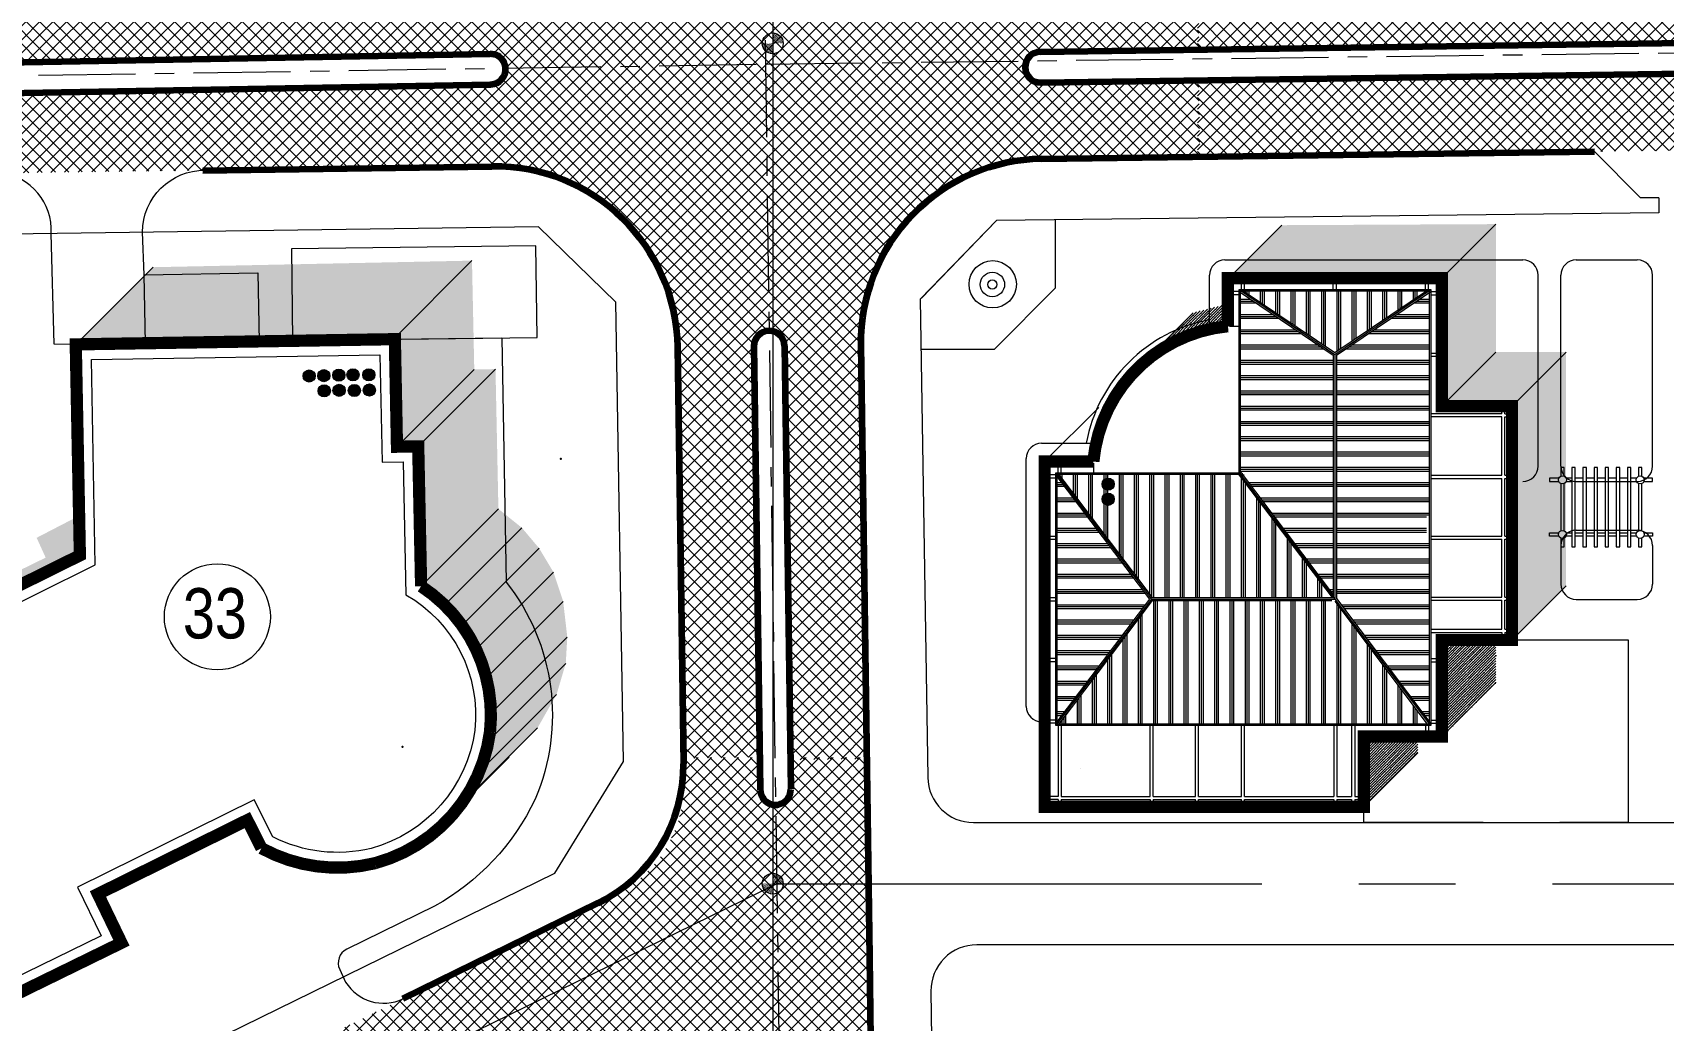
# Model space of a CAD drawing. Header units: millimetres. Extents: x 89040 to 596321, y -313033 to 2401191.
# Drawn here: x 595738 to 595844.7, y 1200550.9 to 1200615.6 of the extents above; entities that cross this region are included whole.
import ezdxf

# ---------------------------------------------------------------- set-up
doc = ezdxf.new("R2010")
doc.units = ezdxf.units.MM
doc.header["$MEASUREMENT"] = 0
doc.linetypes.add('CENTER', pattern=[50.8, 31.75, -6.35, 6.35, -6.35])
doc.linetypes.add('CENTER2', pattern=[1.125, 0.75, -0.125, 0.125, -0.125])
doc.layers.get('0').update_dxf_attribs({"color": 251, "lineweight": 9})
for name, color, linetype, lineweight in [('BONG', 250, 'Continuous', 9), ('BONGDO', 251, 'Continuous', 9), ('CONGTRINH', 7, 'Continuous', 20), ('CONGTRINH2', 30, 'Continuous', 18), ('HATCH', 8, 'Continuous', 5), ('KICH THUOC', 1, 'Continuous', 9), ('LATGACH', 44, 'Continuous', 9), ('LAYER1', 1, 'Continuous', 13), ('LEDUONG', 6, 'Continuous', 20), ('LONGDUONG', 4, 'Continuous', 90), ('SO', 61, 'Continuous', 18), ('SONG', 140, 'Continuous', 15), ('tang cao', 7, 'Continuous', 5), ('thoatnuoc', 2, 'Continuous', 13), ('truc', 8, 'CENTER', 9), ('TUONG', 2, 'Continuous', 15), ('Tuong wc', 8, 'Continuous', 9), ('XE', 8, 'Continuous', 5)]:
    doc.layers.add(name, color=color, linetype=linetype, lineweight=lineweight)
doc.layers.add('DUONG NOI BO CONG TRINH', color=7, linetype='Continuous', lineweight=20, true_color=0x5e5e5e)
doc.layers.add('NOI-SUY-5', color=5, linetype='Continuous')
doc.styles.add('STYLE2', font='VHELVCN.TTF')
pattern_1 = [(45, (27179.217, -3.7959), (-0.44194173824, 0.44194173824), []), (135, (27179.217, -3.7959), (-0.44194173824, -0.44194173824), [])]
pattern_2 = [(180, (594650.3528, 1198136.1187), (-1e-16, -1), []), (180, (594650.3528, 1198135.9937), (-1e-16, -1), []), (180, (594650.3528, 1198135.8687), (-1e-16, -1), [])]
pattern_3 = [(270, (594650.3528, 1198136.1187), (1, -2e-16), []), (270, (594650.4778, 1198136.1187), (1, -2e-16), []), (270, (594650.6028, 1198136.1187), (1, -2e-16), [])]
pattern_4 = [(45, (594650.35277, 1198136.11867), (-0.176776695, 0.176776695), []), (45, (594650.52954, 1198136.11867), (-0.176776695, 0.176776695), [0.3125, -0.0625, 0, -0.0625])]

# ---------------------------------------------------------------- blocks, each defined once
blk = doc.blocks.new('fec')
for points in [[(-3458, 236), (-3458, 800), (-3685, 800), (-3685, 236)], [(-114, 236), (-114, 800), (114, 800), (114, 236)], [(-3685, -236), (-3685, -613)], [(-3685, -840), (-3685, -1340)], [(-3458, -613), (-3458, -236)], [(-3458, -1340), (-3458, -840)], [(-114, -613), (-114, -236)], [(-114, -1340), (-114, -840)], [(114, -236), (114, -613)], [(114, -840), (114, -1340)], [(-3685, -1568), (-3685, -2068)], [(-3458, -2068), (-3458, -1568)], [(-114, -2068), (-114, -1568)], [(114, -1568), (114, -2068)], [(-3685, -2294), (-3685, -2794)], [(-3685, -3022), (-3685, -3522)], [(-3458, -2794), (-3458, -2294)], [(-3458, -3522), (-3458, -3022)], [(-114, -2794), (-114, -2294)], [(-114, -3522), (-114, -3022)], [(114, -2294), (114, -2794)], [(114, -3022), (114, -3522)], [(-3685, -3748), (-3685, -4248)], [(-3458, -4248), (-3458, -3748)], [(-114, -4248), (-114, -3748)], [(114, -3748), (114, -4248)], [(-3685, -4476), (-3685, -4853)], [(-3685, -5325), (-3685, -5934), (-3458, -5934), (-3458, -5325)], [(-3458, -4853), (-3458, -4476)], [(-114, -4853), (-114, -4476)], [(114, -5325), (114, -5934), (-114, -5934), (-114, -5325)], [(114, -4476), (114, -4853)]]:
    blk.add_lwpolyline(points)
for centre in [(-3572, 0), (0, 0), (-3572, -5089), (0, -5089)]:
    blk.add_circle(centre, 262)
at = {"layer": 'BONG', "color": 134}
for points in [[(-3807, 114), (-4379, 114), (-4379, -114), (-3807, -114)], [(-236, 114), (-3336, 114)], [(236, -114), (807, -114), (807, 114), (236, 114)], [(-3336, -114), (-236, -114)], [(-3807, -4976), (-4379, -4976), (-4379, -5202), (-3807, -5202)], [(-236, -4976), (-3336, -4976)], [(-3336, -5202), (-236, -5202)], [(236, -5202), (807, -5202), (807, -4976), (236, -4976)]]:
    blk.add_lwpolyline(points, dxfattribs=at)
for points in [[(-4379, -840), (807, -840), (807, -613), (-4379, -613)], [(-4379, -1568), (807, -1568), (807, -1340), (-4379, -1340)], [(-4379, -2294), (807, -2294), (807, -2068), (-4379, -2068)], [(-4379, -3022), (807, -3022), (807, -2794), (-4379, -2794)], [(-4379, -3748), (807, -3748), (807, -3522), (-4379, -3522)], [(-4379, -4476), (807, -4476), (807, -4248), (-4379, -4248)]]:
    blk.add_lwpolyline(points, close=True, dxfattribs=at)

msp = doc.modelspace()

# ---------------------------------------------------------------- hatches: boundary and pattern name
at = {"layer": 'BONGDO'}
h = msp.add_hatch(dxfattribs=at)
h.set_pattern_fill('ANSI35', color=256, style=0)
h.set_pattern_definition(pattern_4)
h.paths.add_polyline_path([(595834.81, 1200575.81), (595838.35, 1200579.35), (595838.35, 1200594.65), (595833.75, 1200594.65), (595833.75, 1200603.03), (595819.75, 1200602.96), (595816.21, 1200599.42), (595830.21, 1200599.42), (595830.21, 1200591.11), (595834.81, 1200591.11)])
h = msp.add_hatch(dxfattribs=at)
h.set_pattern_fill('ANSI35', color=256, style=0)
h.set_pattern_definition(pattern_4)
edge = h.paths.add_edge_path()
edge.add_line((595740.78, 1200595.16), (595745.84, 1200600.21))
edge.add_line((595745.84, 1200600.21), (595766.72, 1200600.64))
edge.add_line((595766.72, 1200600.64), (595766.87, 1200593.52))
edge.add_line((595766.87, 1200593.52), (595768.26, 1200593.54))
edge.add_line((595768.26, 1200593.54), (595768.45, 1200584.39))
edge.add_line((595768.45, 1200584.39), (595769.99, 1200583.15))
edge.add_line((595769.99, 1200583.15), (595771.11, 1200581.82))
edge.add_line((595771.11, 1200581.82), (595772.05, 1200580.26))
edge.add_line((595772.05, 1200580.26), (595772.69, 1200578.34))
edge.add_line((595772.69, 1200578.34), (595772.96, 1200576))
edge.add_line((595772.96, 1200576), (595772.86, 1200574.28))
edge.add_line((595772.86, 1200574.28), (595772.26, 1200572.25))
edge.add_line((595772.26, 1200572.25), (595771.02, 1200570.07))
edge.add_line((595771.02, 1200570.07), (595769.16, 1200568.13))
edge.add_line((595769.16, 1200568.13), (595765.96, 1200565.01))
edge.add_line((595765.96, 1200565.01), (595767.94, 1200570.36))
edge.add_line((595767.94, 1200570.36), (595768.04, 1200573.7))
edge.add_line((595768.04, 1200573.7), (595765.74, 1200577.2))
edge.add_line((595765.74, 1200577.2), (595763.5, 1200579.44))
edge.add_line((595763.5, 1200579.44), (595763.2, 1200588.48))
edge.add_line((595763.2, 1200588.48), (595761.81, 1200588.46))
edge.add_line((595761.81, 1200588.46), (595761.67, 1200595.58))
edge.add_line((595761.67, 1200595.58), (595740.78, 1200595.17))
h = msp.add_hatch(dxfattribs=at)
h.set_pattern_fill('ANSI35', color=256, style=0)
h.set_pattern_definition(pattern_4)
h.paths.add_polyline_path([(595809.79, 1200593.05), (595813.04, 1200596.33), (595813.94, 1200597.23), (595816.25, 1200597.82), (595816.21, 1200596.35), (595811.82, 1200594.81)])
h = msp.add_hatch(dxfattribs=at)
h.set_pattern_fill('ANSI35', color=256, style=0)
h.set_pattern_definition(pattern_4)
h.paths.add_polyline_path([(595672.79, 1200546.32), (595677.85, 1200551.38), (595738.81, 1200581.2), (595738.22, 1200582.5), (595741, 1200583.94), (595741.05, 1200581.35), (595733.12, 1200577.42), (595733.76, 1200576.14)])
h = msp.add_hatch(dxfattribs=at)
h.set_pattern_fill('ANSI35', color=256, style=0)
h.set_pattern_definition(pattern_4)
h.paths.add_polyline_path([(595830.21, 1200569.49), (595833.75, 1200573.03), (595833.75, 1200575.81), (595830.21, 1200575.81)])
h = msp.add_hatch(dxfattribs=at)
h.set_pattern_fill('ANSI35', color=256, style=0)
h.set_pattern_definition(pattern_4)
h.paths.add_polyline_path([(595825.11, 1200564.89), (595828.65, 1200568.43), (595828.65, 1200569.49), (595825.11, 1200569.49)])
at = {"layer": 'DUONG NOI BO CONG TRINH'}
h = msp.add_hatch(dxfattribs=at)
h.set_pattern_fill('NET', color=256, scale=5, angle=45, style=0)
h.set_pattern_definition([(45, (594650.35277, 1198136.11867), (-0.44194174, 0.44194174), []), (135, (594650.35277, 1198136.11867), (-0.44194174, -0.44194174), [])])
edge = h.paths.add_edge_path(flags=16)
edge.add_line((595716.96, 1200611.26), (595767.94, 1200612.17))
edge.add_arc((595767.92, 1200613.17), 1, 271.0288, 451.0288)
edge.add_line((595767.9, 1200614.17), (595716.93, 1200613.26))
edge.add_arc((595716.95, 1200612.26), 1, 91.0288, 271.0288)
edge = h.paths.add_edge_path(flags=16)
edge.add_arc((595785.69, 1200631.06), 1, 180.792, 360.792)
edge.add_line((595786.69, 1200631.07), (595785.65, 1200704.73))
edge.add_arc((595784.65, 1200704.71), 1, 0.792, 180.792)
edge.add_line((595783.65, 1200704.7), (595784.69, 1200631.04))
edge = h.paths.add_edge_path()
edge.add_line((595814.25, 1200619.44), (595814.32, 1200614.44))
edge.add_line((595814.32, 1200614.44), (595804.4, 1200614.3))
edge.add_line((595804.4, 1200614.3), (595803.68, 1200614.27))
edge.add_line((595803.68, 1200614.27), (595803.24, 1200614.02))
edge.add_line((595803.24, 1200614.02), (595803.02, 1200613.71))
edge.add_line((595803.02, 1200613.71), (595802.93, 1200613.3))
edge.add_line((595802.93, 1200613.3), (595803.24, 1200612.57))
edge.add_line((595803.24, 1200612.57), (595803.93, 1200612.3))
edge.add_line((595803.93, 1200612.3), (595805.5, 1200612.32))
edge.add_line((595805.5, 1200612.32), (595814.31, 1200612.44))
edge.add_line((595814.31, 1200612.44), (595814.38, 1200607.44))
edge.add_line((595814.38, 1200607.44), (595804.02, 1200607.3))
edge.add_line((595804.02, 1200607.3), (595801.44, 1200606.98))
edge.add_line((595801.44, 1200606.98), (595798.94, 1200606.09))
edge.add_line((595798.94, 1200606.09), (595797.28, 1200605.11))
edge.add_line((595797.28, 1200605.11), (595795.58, 1200603.67))
edge.add_line((595795.58, 1200603.67), (595794.29, 1200602.08))
edge.add_line((595794.29, 1200602.08), (595793.37, 1200600.51))
edge.add_line((595793.37, 1200600.51), (595792.41, 1200597.64))
edge.add_line((595792.41, 1200597.64), (595792.18, 1200595.3))
edge.add_line((595792.18, 1200595.3), (595792.23, 1200591.74))
edge.add_line((595792.23, 1200591.74), (595792.56, 1200568.03))
edge.add_line((595792.56, 1200568.03), (595787.56, 1200567.96))
edge.add_line((595787.56, 1200567.96), (595787.18, 1200595.06))
edge.add_line((595787.18, 1200595.06), (595787.07, 1200595.51))
edge.add_line((595787.07, 1200595.51), (595786.8, 1200595.84))
edge.add_line((595786.8, 1200595.84), (595786.41, 1200596.02))
edge.add_line((595786.41, 1200596.02), (595786.17, 1200596.02))
edge.add_line((595786.17, 1200596.02), (595785.93, 1200596.02))
edge.add_line((595785.93, 1200596.02), (595785.52, 1200595.79))
edge.add_line((595785.52, 1200595.79), (595785.31, 1200595.54))
edge.add_line((595785.31, 1200595.54), (595785.21, 1200595.26))
edge.add_line((595785.21, 1200595.26), (595785.18, 1200595.05))
edge.add_line((595785.18, 1200595.05), (595785.56, 1200568.14))
edge.add_line((595785.56, 1200568.14), (595780.56, 1200568.07))
edge.add_line((595780.56, 1200568.07), (595780.17, 1200595.49))
edge.add_line((595780.17, 1200595.49), (595779.91, 1200597.35))
edge.add_line((595779.91, 1200597.35), (595779.49, 1200598.83))
edge.add_line((595779.49, 1200598.83), (595778.93, 1200600.14))
edge.add_line((595778.93, 1200600.14), (595777.45, 1200602.44))
edge.add_line((595777.45, 1200602.44), (595776.55, 1200603.41))
edge.add_line((595776.55, 1200603.41), (595775.71, 1200604.16))
edge.add_line((595775.71, 1200604.16), (595775.05, 1200604.65))
edge.add_line((595775.05, 1200604.65), (595773.9, 1200605.36))
edge.add_line((595773.9, 1200605.36), (595772.17, 1200606.13))
edge.add_line((595772.17, 1200606.13), (595770.86, 1200606.51))
edge.add_line((595770.86, 1200606.51), (595769.38, 1200606.75))
edge.add_line((595769.38, 1200606.75), (595768.02, 1200606.81))
edge.add_line((595768.02, 1200606.81), (595764.05, 1200606.76))
edge.add_line((595764.05, 1200606.76), (595749.1, 1200606.55))
edge.add_line((595749.1, 1200606.55), (595723.71, 1200606.21))
edge.add_line((595723.71, 1200606.21), (595702.15, 1200605.92))
edge.add_line((595702.15, 1200605.92), (595701.99, 1200617.92))
edge.add_line((595701.99, 1200617.92), (595767.85, 1200618.81))
edge.add_line((595767.85, 1200618.81), (595769.69, 1200618.97))
edge.add_line((595769.69, 1200618.97), (595772.39, 1200619.77))
edge.add_line((595772.39, 1200619.77), (595774.5, 1200620.93))
edge.add_line((595774.5, 1200620.93), (595776.29, 1200622.44))
edge.add_line((595776.29, 1200622.44), (595777.92, 1200624.55))
edge.add_line((595777.92, 1200624.55), (595779.15, 1200627.25))
edge.add_line((595779.15, 1200627.25), (595779.58, 1200629.19))
edge.add_line((595779.58, 1200629.19), (595779.67, 1200631.97))
edge.add_line((595779.67, 1200631.97), (595779.29, 1200659.94))
edge.add_line((595779.29, 1200659.94), (595779.01, 1200680))
edge.add_line((595779.01, 1200680), (595778.57, 1200706.64))
edge.add_line((595778.57, 1200706.64), (595778.1, 1200708.4))
edge.add_line((595778.1, 1200708.4), (595777.43, 1200709.72))
edge.add_line((595777.43, 1200709.72), (595776.22, 1200711.21))
edge.add_line((595776.22, 1200711.21), (595774.73, 1200712.35))
edge.add_line((595774.73, 1200712.35), (595772.67, 1200713.2))
edge.add_line((595772.67, 1200713.2), (595769.78, 1200713.45))
edge.add_line((595769.78, 1200713.45), (595768, 1200713.42))
edge.add_line((595768, 1200713.42), (595707.04, 1200712.32))
edge.add_line((595707.04, 1200712.32), (595705.26, 1200713.02))
edge.add_line((595705.26, 1200713.02), (595703.3, 1200713.87))
edge.add_line((595703.3, 1200713.87), (595700.94, 1200715.18))
edge.add_line((595700.94, 1200715.18), (595699.76, 1200717.99))
edge.add_line((595699.76, 1200717.99), (595698.38, 1200720.42))
edge.add_line((595698.38, 1200720.42), (595698.42, 1200725.16))
edge.add_line((595698.42, 1200725.16), (595698.29, 1200756.52))
edge.add_line((595698.29, 1200756.52), (595704.37, 1200756.61))
edge.add_line((595704.37, 1200756.61), (595704.86, 1200727.63))
edge.add_line((595704.86, 1200727.63), (595705.55, 1200724.73))
edge.add_line((595705.55, 1200724.73), (595706.68, 1200722.67))
edge.add_line((595706.68, 1200722.67), (595707.89, 1200721.26))
edge.add_line((595707.89, 1200721.26), (595711.61, 1200718.99))
edge.add_line((595711.61, 1200718.99), (595714.83, 1200718.46))
edge.add_line((595714.83, 1200718.46), (595735.17, 1200718.83))
edge.add_line((595735.17, 1200718.83), (595767.35, 1200719.41))
edge.add_line((595767.35, 1200719.41), (595794.44, 1200719.6))
edge.add_line((595794.44, 1200719.6), (595794.59, 1200711.79))
edge.add_line((595794.59, 1200711.79), (595793.15, 1200711.75))
edge.add_line((595793.15, 1200711.75), (595792.03, 1200711.39))
edge.add_line((595792.03, 1200711.39), (595791.34, 1200710.86))
edge.add_line((595791.34, 1200710.86), (595790.86, 1200710.21))
edge.add_line((595790.86, 1200710.21), (595790.59, 1200709.53))
edge.add_line((595790.59, 1200709.53), (595790.49, 1200708.77))
edge.add_line((595790.49, 1200708.77), (595790.72, 1200693.68))
edge.add_line((595790.72, 1200693.68), (595791.69, 1200631.13))
edge.add_line((595791.69, 1200631.13), (595791.96, 1200628.73))
edge.add_line((595791.96, 1200628.73), (595792.43, 1200627.13))
edge.add_line((595792.43, 1200627.13), (595793.68, 1200624.67))
edge.add_line((595793.68, 1200624.67), (595795.32, 1200622.69))
edge.add_line((595795.32, 1200622.69), (595797.83, 1200620.82))
edge.add_line((595797.83, 1200620.82), (595801.49, 1200619.5))
edge.add_line((595801.49, 1200619.5), (595803.68, 1200619.29))
edge.add_line((595803.68, 1200619.29), (595808.09, 1200619.35))
edge.add_line((595808.09, 1200619.35), (595814.25, 1200619.44))
h = msp.add_hatch(dxfattribs=at)
h.set_pattern_fill('NET', color=256, scale=5, angle=45, style=0)
h.set_pattern_definition(pattern_1)
h.paths.add_polyline_path([(595998.66, 1200617.01), (596052.62, 1200617.66, -1.001506), (596052.64, 1200615.66), (595998.68, 1200615.01, -1.001506)], flags=16)
h.paths.add_polyline_path([(596078.62, 1200618.01), (596120.71, 1200618.58, -1), (596120.74, 1200616.58), (596078.64, 1200616.01, -1)], flags=16)
h.paths.add_polyline_path([(596146.93, 1200618.94), (596194.75, 1200619.58, -1), (596194.78, 1200617.58), (596146.95, 1200616.94, -1)], flags=16)
edge = h.paths.add_edge_path()
edge.add_line((595975.37, 1200621.62), (595814.22, 1200619.44))
edge.add_line((595814.22, 1200619.44), (595814.22, 1200614.44))
edge.add_line((595814.22, 1200614.44), (595970.65, 1200616.63))
edge.add_arc((595970.67, 1200615.63), 1, -89.2251, 90.8307, ccw=False)
edge.add_line((595970.68, 1200614.63), (595814.22, 1200612.44))
edge.add_line((595814.22, 1200612.44), (595814.22, 1200607.43))
edge.add_line((595814.22, 1200607.43), (595974.19, 1200609.6))
edge.add_arc((595974.28, 1200602.6), 7, 0, 90.7749, ccw=False)
edge.add_line((595981.28, 1200602.6), (595981.28, 1200568.12))
edge.add_line((595981.28, 1200568.12), (595987.28, 1200568.12))
edge.add_line((595987.28, 1200568.12), (595987.28, 1200602.87))
edge.add_arc((595994.28, 1200602.87), 7, 90.7749, 180, ccw=False)
edge.add_line((595994.19, 1200609.87), (596214.85, 1200612.85))
edge.add_arc((596214.96, 1200604.85), 8, 0.7749, 90.7749, ccw=False)
edge.add_line((596222.96, 1200604.96), (596223.12, 1200592.78))
edge.add_line((596223.12, 1200592.78), (596232.21, 1200584.09))
edge.add_line((596232.21, 1200584.09), (596230.71, 1200568.12))
edge.add_line((596230.71, 1200568.12), (596235.73, 1200568.12))
edge.add_line((596235.73, 1200568.12), (596236.8, 1200579.51))
edge.add_arc((596237.8, 1200579.42), 1, -5.3533, 174.6467, ccw=False)
edge.add_line((596238.79, 1200579.32), (596237.74, 1200568.12))
edge.add_line((596237.74, 1200568.12), (596242.77, 1200568.12))
edge.add_line((596242.77, 1200568.12), (596246.71, 1200610.26))
edge.add_line((596246.71, 1200610.26), (596249.39, 1200635.2))
edge.add_arc((596209.61, 1200639.46), 40, 353.8867, 369.9726)
edge.add_line((596249.01, 1200646.39), (596246, 1200663.5))
edge.add_line((596246, 1200663.5), (596243.07, 1200681.55))
edge.add_line((596243.07, 1200681.55), (596240.95, 1200693.98))
edge.add_line((596240.95, 1200693.98), (596234.86, 1200727.44))
edge.add_line((596234.86, 1200727.44), (596233.11, 1200738.3))
edge.add_line((596233.11, 1200738.3), (596228.04, 1200738.3))
edge.add_line((596228.04, 1200738.3), (596229.93, 1200726.59))
edge.add_line((596229.93, 1200726.59), (596240.65, 1200667.72))
edge.add_arc((596239.63, 1200667.76), 1.03, 202.9982, 357.6374, ccw=False)
edge.add_line((596238.68, 1200667.36), (596227.96, 1200726.25))
edge.add_line((596227.96, 1200726.25), (596226.02, 1200738.3))
edge.add_line((596226.02, 1200738.3), (596220.95, 1200738.3))
edge.add_line((596220.95, 1200738.3), (596223.03, 1200725.41))
edge.add_line((596223.03, 1200725.41), (596234.53, 1200662.27))
edge.add_line((596234.53, 1200662.27), (596222.35, 1200650.09))
edge.add_line((596222.35, 1200650.09), (596222.58, 1200632.96))
edge.add_arc((596214.58, 1200632.85), 8, -89.2251, 0.7749, ccw=False)
edge.add_line((596214.69, 1200624.85), (596214.35, 1200624.85))
edge.add_arc((596214.27, 1200630.85), 6, 180.7749, 270.7749, ccw=False)
edge.add_line((596208.27, 1200630.77), (596207.34, 1200699.45))
edge.add_line((596207.34, 1200699.45), (596201.6, 1200738.3))
edge.add_line((596201.6, 1200738.3), (596196.54, 1200738.3))
edge.add_line((596196.54, 1200738.3), (596202.25, 1200699.71))
edge.add_arc((596192.36, 1200698.25), 10, 0.7749, 8.4068, ccw=False)
edge.add_line((596202.35, 1200698.38), (596203.24, 1200632.7))
edge.add_arc((596195.24, 1200632.59), 8, -89.3934, 0.7749, ccw=False)
edge.add_line((596195.33, 1200624.59), (596062.07, 1200622.98))
edge.add_line((596062.07, 1200622.98), (595993.4, 1200621.86))
edge.add_arc((595993.28, 1200627.86), 6, 180, 271.1014, ccw=False)
edge.add_line((595987.28, 1200627.86), (595987.28, 1200690.09))
edge.add_arc((595993.28, 1200690.09), 6, 171.2562, 180, ccw=False)
edge.add_line((595987.35, 1200691), (595994.63, 1200738.3))
edge.add_line((595994.63, 1200738.3), (595988.56, 1200738.3))
edge.add_line((595988.56, 1200738.3), (595981.35, 1200691.46))
edge.add_arc((595987.28, 1200690.55), 6, 171.2562, 180)
edge.add_line((595981.28, 1200690.55), (595981.28, 1200627.61))
edge.add_arc((595975.28, 1200627.61), 6, 270.7749, 360, ccw=False)
h = msp.add_hatch(dxfattribs=at)
h.set_pattern_fill('NET', color=256, scale=5, angle=45, style=0)
h.set_pattern_definition(pattern_1)
h.paths.add_polyline_path([(595630.37, 1200478.8), (595769.43, 1200546.96, -0.550435), (595780.95, 1200539.88), (595781.21, 1200520.92, 0.357302), (595775.34, 1200505.52, 0.263484), (595735.66, 1200412.09, 0.041197), (595738.96, 1200395.47), (595744.39, 1200398.32, -0.302854), (595778.53, 1200500.4, 0.211623), (595788.38, 1200496.66), (595796.21, 1200483.4, -0.367017), (595795.12, 1200477.03, 0.185232), (595775.33, 1200441.41, 0.078929), (595777.57, 1200415.73), (595784.25, 1200419.24, -0.094363), (595783.25, 1200440.29, -0.167643), (595797.77, 1200468.67, -0.483922), (595805.54, 1200467.61), (595819.24, 1200444.42, 0.114986), (595812.15, 1200433.87), (595845.01, 1200451.12, 0.14064), (595829.57, 1200450.53), (595816.09, 1200473.34, -0.479365), (595818.84, 1200480.64, -0.195541), (595861.93, 1200477.63, -0.078648), (595876.13, 1200467.45), (595883.52, 1200471.32, 0.088777), (595865.49, 1200484.8, 0.210308), (595812.9, 1200487, -0.367789), (595806.77, 1200489.12), (595798.71, 1200502.76, 0.449248), (595793.2, 1200521.41), (595792.74, 1200555.04), (595792.56, 1200568.12), (595787.56, 1200568.12), (595787.59, 1200566.04, -1), (595785.59, 1200566.01), (595785.56, 1200568.12), (595780.56, 1200568.12), (595780.58, 1200566.43, -0.289961), (595776.1, 1200559.14), (595711.67, 1200527.56), (595626.93, 1200486.02, -0.415656), (595620.23, 1200488.34), (595595.44, 1200539.55), (595588.83, 1200534.85), (595673.04, 1200360.88), (595680.13, 1200364.6), (595628.08, 1200472.13, -0.412772)])
h.paths.add_polyline_path([(595787.83, 1200548.59, 0.999924), (595785.83, 1200548.56, 0.00002), (595785.83, 1200548.56, 0.000013), (595785.83, 1200548.56, 2225215.43529), (595785.83, 1200548.56, 0.000001), (595785.83, 1200548.56, 0.000004), (595785.83, 1200548.56), (595786.17, 1200523.41, 0.999845), (595788.17, 1200523.43, 0.000078), (595788.17, 1200523.43)], flags=16)
h.paths.add_polyline_path([(595796.38, 1200496.87), (595823.59, 1200450.82, -1), (595821.87, 1200449.8), (595794.66, 1200495.86, -1)], flags=16)
at = {"layer": 'KICH THUOC', "ltscale": 100}
h = msp.add_hatch(dxfattribs=at)
h.set_pattern_fill('PLAST', color=134, scale=4, angle=270, style=0)
h.set_pattern_definition(pattern_3)
h.paths.add_polyline_path([(595823.21, 1200594.63), (595828.94, 1200598.49), (595817.49, 1200598.49)])
h.paths.add_polyline_path([(595817.49, 1200598.49), (595828.94, 1200598.49), (595829.2, 1200598.66), (595817.23, 1200598.66)])
h = msp.add_hatch(dxfattribs=at)
h.set_pattern_fill('PLAST', color=113, scale=4, angle=180, style=0)
h.set_pattern_definition(pattern_2)
h.paths.add_polyline_path([(595823.11, 1200578.76), (595823.11, 1200582.49), (595820.29, 1200582.49)])
h.paths.add_polyline_path([(595819.23, 1200583.9), (595823.11, 1200583.9), (595823.11, 1200586.49), (595817.27, 1200586.49)])
h.paths.add_polyline_path([(595820.29, 1200582.49), (595823.11, 1200582.49), (595823.11, 1200583.9), (595819.23, 1200583.9)])
h.paths.add_polyline_path([(595817.04, 1200586.8), (595817.19, 1200586.59), (595817.21, 1200586.59), (595817.21, 1200586.57), (595817.27, 1200586.49), (595823.11, 1200586.49), (595823.11, 1200590.49), (595817.04, 1200590.49)])
h.paths.add_polyline_path([(595817.04, 1200590.49), (595823.11, 1200590.49), (595823.11, 1200594.45), (595823.05, 1200594.49), (595817.04, 1200594.49)])
h.paths.add_polyline_path([(595817.04, 1200594.49), (595823.05, 1200594.49), (595817.14, 1200598.49), (595817.04, 1200598.49)])
h = msp.add_hatch(dxfattribs=at)
h.set_pattern_fill('PLAST', color=113, scale=4, angle=180, style=0)
h.set_pattern_definition(pattern_2)
h.paths.add_polyline_path([(595805.04, 1200570.49), (595811.07, 1200578.49), (595805.04, 1200586.47)])
at = {"layer": 'LATGACH', "ltscale": 100}
h = msp.add_hatch(dxfattribs=at)
h.set_pattern_fill('PLAST', color=113, scale=4, angle=270, style=0)
h.set_pattern_definition(pattern_3)
h.paths.add_polyline_path([(595817.21, 1200570.49), (595823.21, 1200570.49), (595823.21, 1200574.49), (595817.21, 1200574.49)])
h.paths.add_polyline_path([(595817.21, 1200574.49), (595823.21, 1200574.49), (595823.21, 1200578.49), (595817.21, 1200578.49)])
h.paths.add_polyline_path([(595823.21, 1200574.49), (595826.11, 1200574.49), (595823.21, 1200578.35)])
h.paths.add_polyline_path([(595823.21, 1200570.49), (595829.12, 1200570.49), (595826.11, 1200574.49), (595823.21, 1200574.49)])
h.paths.add_polyline_path([(595823.21, 1200570.31), (595829.21, 1200570.31), (595829.21, 1200570.37), (595829.12, 1200570.49), (595823.21, 1200570.49)])
h.paths.add_polyline_path([(595817.21, 1200570.31), (595823.21, 1200570.31), (595823.21, 1200570.49), (595817.21, 1200570.49)])
h.paths.add_polyline_path([(595815.16, 1200570.31), (595817.21, 1200570.31), (595817.21, 1200570.49), (595815.16, 1200570.49)])
h.paths.add_polyline_path([(595814.21, 1200570.31), (595815.16, 1200570.31), (595815.16, 1200570.49), (595814.21, 1200570.49)])
h.paths.add_polyline_path([(595811.21, 1200570.31), (595814.21, 1200570.31), (595814.21, 1200570.49), (595811.21, 1200570.49)])
h.paths.add_polyline_path([(595805.15, 1200570.31), (595811.21, 1200570.31), (595811.21, 1200570.49), (595805.29, 1200570.49)])
h.paths.add_polyline_path([(595805.29, 1200570.49), (595811.21, 1200570.49), (595811.21, 1200574.49), (595808.31, 1200574.49)])
h.paths.add_polyline_path([(595808.31, 1200574.49), (595811.21, 1200574.49), (595811.21, 1200578.33)])
h.paths.add_polyline_path([(595811.21, 1200574.49), (595814.21, 1200574.49), (595814.21, 1200578.39), (595811.25, 1200578.39), (595811.21, 1200578.33)])
h.paths.add_polyline_path([(595814.21, 1200574.49), (595815.16, 1200574.49), (595815.16, 1200578.39), (595814.21, 1200578.39)])
h.paths.add_polyline_path([(595815.16, 1200574.49), (595817.21, 1200574.49), (595817.21, 1200578.39), (595815.16, 1200578.39)])
h.paths.add_polyline_path([(595815.16, 1200570.49), (595817.21, 1200570.49), (595817.21, 1200574.49), (595815.16, 1200574.49)])
h.paths.add_polyline_path([(595814.21, 1200570.49), (595815.16, 1200570.49), (595815.16, 1200574.49), (595814.21, 1200574.49)])
h.paths.add_polyline_path([(595811.21, 1200570.49), (595814.21, 1200570.49), (595814.21, 1200574.49), (595811.21, 1200574.49)])
at = {"layer": 'SONG'}
h = msp.add_hatch(dxfattribs=at)
h.set_pattern_fill('DASH', color=256, scale=3, style=0)
h.set_pattern_definition([(0, (594650.35277, 1198136.11867), (0.375, 0.375), [0.375, -0.375])])
edge = h.paths.add_edge_path(flags=16)
edge.add_ellipse((595800.79, 1200599.08), major_axis=(-0.566, 0.566), ratio=1, start_angle=225, end_angle=225)
edge = h.paths.add_edge_path()
edge.add_ellipse((595800.81, 1200599.09), major_axis=(-1.1, 1.1), ratio=1, start_angle=225, end_angle=225)
at = {"layer": 'tang cao'}
h = msp.add_hatch(color=256, dxfattribs=at)
edge = h.paths.add_edge_path()
edge.add_arc((595756.06, 1200593.09), 0.399, 1.5894, 361.5894)
h = msp.add_hatch(color=256, dxfattribs=at)
edge = h.paths.add_edge_path()
edge.add_arc((595757.02, 1200593.11), 0.399, 1.5894, 361.5894)
h = msp.add_hatch(color=256, dxfattribs=at)
edge = h.paths.add_edge_path()
edge.add_arc((595758, 1200593.14), 0.399, 1.5894, 361.5894)
h = msp.add_hatch(color=256, dxfattribs=at)
edge = h.paths.add_edge_path()
edge.add_arc((595758.93, 1200593.17), 0.399, 1.5894, 361.5894)
h = msp.add_hatch(color=256, dxfattribs=at)
edge = h.paths.add_edge_path()
edge.add_arc((595759.97, 1200593.17), 0.399, 1.5894, 361.5894)
h = msp.add_hatch(color=256, dxfattribs=at)
edge = h.paths.add_edge_path()
edge.add_arc((595757.05, 1200592.12), 0.399, 1.5894, 361.5894)
h = msp.add_hatch(color=256, dxfattribs=at)
edge = h.paths.add_edge_path()
edge.add_arc((595758.02, 1200592.15), 0.399, 1.5894, 361.5894)
h = msp.add_hatch(color=256, dxfattribs=at)
edge = h.paths.add_edge_path()
edge.add_arc((595759.02, 1200592.14), 0.399, 1.5894, 361.5894)
h = msp.add_hatch(color=256, dxfattribs=at)
edge = h.paths.add_edge_path()
edge.add_arc((595760, 1200592.17), 0.399, 1.5894, 361.5894)
h = msp.add_hatch(color=256, dxfattribs=at)
edge = h.paths.add_edge_path()
edge.add_arc((595808.37, 1200586.01), 0.399, 0, 360)
h = msp.add_hatch(color=256, dxfattribs=at)
edge = h.paths.add_edge_path()
edge.add_arc((595808.37, 1200585.02), 0.399, 0, 360)
at = {"layer": 'Tuong wc', "ltscale": 100}
h = msp.add_hatch(dxfattribs=at)
h.set_pattern_fill('PLAST', color=134, scale=4, angle=180, style=0)
h.set_pattern_definition(pattern_2)
h.paths.add_polyline_path([(595823.31, 1200578.53), (595823.34, 1200578.49), (595829.21, 1200578.49), (595829.21, 1200582.49), (595823.31, 1200582.49)])
h.paths.add_polyline_path([(595826.36, 1200574.49), (595829.21, 1200574.49), (595829.21, 1200578.49), (595823.34, 1200578.49)])
h.paths.add_polyline_path([(595829.21, 1200570.7), (595829.21, 1200574.49), (595826.36, 1200574.49)])
h.paths.add_polyline_path([(595823.31, 1200582.49), (595829.21, 1200582.49), (595829.21, 1200583.9), (595823.31, 1200583.9)])
h.paths.add_polyline_path([(595823.31, 1200583.9), (595829.21, 1200583.9), (595829.21, 1200586.49), (595823.31, 1200586.49)])
h.paths.add_polyline_path([(595823.31, 1200586.49), (595829.39, 1200586.49), (595829.39, 1200590.26), (595823.31, 1200590.26)])
h.paths.add_polyline_path([(595823.31, 1200590.49), (595829.39, 1200590.49), (595829.39, 1200594.21), (595823.31, 1200594.21)])
h.paths.add_polyline_path([(595823.37, 1200594.49), (595829.39, 1200594.49), (595829.39, 1200598.49), (595829.29, 1200598.49)])
h.paths.add_polyline_path([(595829.21, 1200583.9), (595829.39, 1200583.9), (595829.39, 1200586.49), (595829.21, 1200586.49)])
h.paths.add_polyline_path([(595829.21, 1200578.49), (595829.39, 1200578.49), (595829.39, 1200582.49), (595829.21, 1200582.49)])
h.paths.add_polyline_path([(595829.21, 1200574.49), (595829.39, 1200574.49), (595829.39, 1200578.49), (595829.21, 1200578.49)])
h.paths.add_polyline_path([(595829.21, 1200570.7), (595829.37, 1200570.49), (595829.39, 1200570.49), (595829.39, 1200574.49), (595829.21, 1200574.49)])
at = {"layer": 'Tuong wc'}
h = msp.add_hatch(dxfattribs=at)
h.set_pattern_fill('PLAST', color=134, scale=4, angle=90, style=0)
h.set_pattern_definition([(90, (594650.3528, 1198136.1187), (-1, 1e-16), []), (90, (594650.2278, 1198136.1187), (-1, 1e-16), []), (90, (594650.1028, 1198136.1187), (-1, 1e-16), [])])
h.paths.add_polyline_path([(595816.89, 1200586.66), (595805.14, 1200586.66), (595811.25, 1200578.59), (595823.03, 1200578.59)])
at = {"layer": 'XE'}
h = msp.add_hatch(dxfattribs=at)
h.set_pattern_fill('AR-SAND', color=30, scale=0.03, style=0)
h.set_pattern_definition([(37.5, (595796.328174, 1200603.637505), (-0.0018898, 0.05780471), [0, -0.0456, 0, -0.051, 0, -0.04875]), (7.5, (595796.32817, 1200603.637505), (0.0530933, 0.0846644), [0, -0.0246, 0, -0.0411, 0, -0.01575]), (327.5, (595796.291274, 1200603.637505), (0.09342426, 0.00016977), [0, -0.015, 0, -0.054, 0, -0.0705]), (317.5, (595796.29127, 1200603.637505), (0.0901838, 0.02633027), [0, -0.0075, 0, -0.0354, 0, -0.0405])])
edge = h.paths.add_edge_path()
edge.add_line((595786.41, 1200614.86), (595785.73, 1200614.86))
edge.add_ellipse((595786.41, 1200614.86), major_axis=(0.483, 0.483), ratio=1, start_angle=135, end_angle=225)
edge.add_line((595786.41, 1200614.18), (595786.41, 1200614.86))
edge = h.paths.add_edge_path()
edge.add_line((595786.41, 1200615.55), (595786.41, 1200614.86))
edge.add_line((595786.41, 1200614.86), (595787.1, 1200614.86))
edge.add_ellipse((595786.41, 1200614.86), major_axis=(-0.483, 0.483), ratio=1, start_angle=225, end_angle=315)
h = msp.add_hatch(dxfattribs=at)
h.set_pattern_fill('AR-SAND', color=30, scale=0.03, style=0)
h.set_pattern_definition([(37.5, (595796.328174, 1200548.63717), (-0.0018898, 0.05780471), [0, -0.0456, 0, -0.051, 0, -0.04875]), (7.5, (595796.32817, 1200548.63717), (0.0530933, 0.0846644), [0, -0.0246, 0, -0.0411, 0, -0.01575]), (327.5, (595796.291274, 1200548.63717), (0.09342426, 0.00016977), [0, -0.015, 0, -0.054, 0, -0.0705]), (317.5, (595796.29127, 1200548.63717), (0.0901838, 0.02633027), [0, -0.0075, 0, -0.0354, 0, -0.0405])])
edge = h.paths.add_edge_path()
edge.add_line((595786.41, 1200559.86), (595785.73, 1200559.86))
edge.add_ellipse((595786.41, 1200559.86), major_axis=(0.483, 0.483), ratio=1, start_angle=135, end_angle=225)
edge.add_line((595786.41, 1200559.18), (595786.41, 1200559.86))
edge = h.paths.add_edge_path()
edge.add_line((595786.41, 1200560.55), (595786.41, 1200559.86))
edge.add_line((595786.41, 1200559.86), (595787.1, 1200559.86))
edge.add_ellipse((595786.41, 1200559.86), major_axis=(-0.483, 0.483), ratio=1, start_angle=225, end_angle=315)

# ---------------------------------------------------------------- linework, layer by layer
at = {"layer": 'BONG'}
for points in [[(595832.93, 1200563.86), (595825.11, 1200563.86), (595825.11, 1200564.89), (595825.11, 1200569.49), (595830.21, 1200569.49), (595830.21, 1200575.81), (595842.41, 1200575.81), (595842.41, 1200574.86)], [(595842.41, 1200574.86), (595842.41, 1200574.86), (595842.41, 1200563.86), (595837.93, 1200563.86)]]:
    msp.add_lwpolyline(points, dxfattribs=at)
at = {"layer": 'BONGDO'}
for p, q in [((595816.21, 1200599.42), (595819.75, 1200602.96)), ((595830.21, 1200599.49), (595833.75, 1200603.03)), ((595740.78, 1200595.16), (595745.84, 1200600.21)), ((595761.67, 1200595.58), (595766.72, 1200600.64)), ((595809.79, 1200593.05), (595813.33, 1200596.59)), ((595810.4, 1200593.69), (595813.94, 1200597.23)), ((595809.18, 1200592.29), (595812.72, 1200595.83)), ((595830.21, 1200591.11), (595833.75, 1200594.65)), ((595834.81, 1200591.11), (595838.35, 1200594.65)), ((595761.81, 1200588.46), (595766.87, 1200593.52)), ((595763.2, 1200588.48), (595768.26, 1200593.54)), ((595804.21, 1200587.49), (595807.75, 1200591.03)), ((595763.39, 1200579.33), (595768.45, 1200584.39)), ((595764.93, 1200578.09), (595769.99, 1200583.15)), ((595766.05, 1200576.76), (595771.11, 1200581.82)), ((595766.99, 1200575.2), (595772.05, 1200580.26)), ((595767.63, 1200573.28), (595772.69, 1200578.34)), ((595834.81, 1200575.81), (595838.35, 1200579.35)), ((595767.9, 1200570.95), (595772.96, 1200576)), ((595767.81, 1200569.22), (595772.86, 1200574.28)), ((595830.21, 1200569.49), (595833.75, 1200573.03)), ((595767.2, 1200567.19), (595772.26, 1200572.25)), ((595765.96, 1200565.01), (595771.02, 1200570.07)), ((595764.1, 1200563.07), (595769.16, 1200568.13)), ((595825.11, 1200564.89), (595828.65, 1200568.43))]:
    msp.add_line(p, q, dxfattribs=at)
at = {"layer": 'CONGTRINH', "const_width": 0.8}
msp.add_lwpolyline([(595807.4, 1200587.49), (595804.21, 1200587.49), (595804.21, 1200564.89), (595805.09, 1200564.89), (595825.11, 1200564.89), (595825.11, 1200569.49), (595830.21, 1200569.49), (595830.21, 1200575.81), (595834.81, 1200575.81), (595834.81, 1200591.11), (595830.21, 1200591.11), (595830.21, 1200599.49), (595816.21, 1200599.49), (595816.21, 1200596.35)], dxfattribs=at)
msp.add_lwpolyline([(595807.4, 1200587.49, -0.360126), (595816.21, 1200596.35, 2.553351)], format="xyb", dxfattribs=at)
msp.add_lwpolyline([(595674.75, 1200542.31), (595672.79, 1200546.32), (595733.76, 1200576.14), (595733.16, 1200577.44), (595741.05, 1200581.35), (595740.78, 1200595.16), (595761.67, 1200595.5), (595761.81, 1200588.46), (595763.2, 1200588.48), (595763.39, 1200579.33, -0.282071), (595767.9, 1200569.79, -0.302321), (595760.37, 1200561.2, -0.187089), (595752.94, 1200562.18), (595752.01, 1200564.02), (595742.23, 1200559.18), (595743.77, 1200555.99), (595682.67, 1200526.11), (595678.14, 1200535.38), (595674.55, 1200533.62), (595671.16, 1200540.55)], format="xyb", close=True, dxfattribs=at)
at = {"layer": 'CONGTRINH'}
msp.add_arc((595817.16, 1200586.59), 9.8, 95.5271, 174.7481, dxfattribs=at)
at = {"layer": 'CONGTRINH2'}
msp.add_lwpolyline([(595704.61, 1200560.77), (595735.07, 1200575.67), (595734.47, 1200576.98), (595742.06, 1200580.73), (595741.8, 1200594.17), (595760.69, 1200594.48), (595760.83, 1200587.45), (595762.22, 1200587.46), (595762.4, 1200578.77, -0.297119), (595766.91, 1200569.91, -0.301604), (595760.12, 1200562.17, -0.178377), (595753.69, 1200562.92), (595752.46, 1200565.35), (595740.9, 1200559.64), (595742.44, 1200556.45), (595713.69, 1200542.39)], format="xyb", dxfattribs=at)
at = {"layer": 'HATCH', "ltscale": 100}
for p, q in [((595834.14, 1200590.61), (595834.14, 1200591.01)), ((595834.34, 1200590.61), (595834.34, 1200591.01)), ((595834.34, 1200590.61), (595834.71, 1200590.61)), ((595834.34, 1200590.41), (595834.71, 1200590.41)), ((595829.49, 1200586.59), (595834.14, 1200586.59)), ((595829.49, 1200586.39), (595834.14, 1200586.39)), ((595834.34, 1200586.59), (595834.71, 1200586.59)), ((595834.34, 1200586.39), (595834.71, 1200586.39)), ((595829.49, 1200582.61), (595834.14, 1200582.61)), ((595834.34, 1200582.61), (595834.71, 1200582.61)), ((595829.49, 1200582.41), (595834.14, 1200582.41)), ((595834.34, 1200582.41), (595834.71, 1200582.41)), ((595829.49, 1200578.61), (595834.14, 1200578.61)), ((595829.49, 1200578.41), (595834.14, 1200578.41)), ((595834.34, 1200578.61), (595834.71, 1200578.61)), ((595834.34, 1200578.41), (595834.71, 1200578.41)), ((595829.49, 1200576.51), (595834.14, 1200576.51)), ((595829.49, 1200576.31), (595834.14, 1200576.31)), ((595834.14, 1200576.31), (595834.14, 1200575.91)), ((595834.34, 1200576.51), (595834.71, 1200576.51)), ((595834.34, 1200576.31), (595834.34, 1200575.91)), ((595834.34, 1200576.31), (595834.71, 1200576.31)), ((595829.49, 1200574.59), (595830.11, 1200574.59)), ((595829.49, 1200574.39), (595830.11, 1200574.39)), ((595811.11, 1200565.56), (595811.11, 1200570.21)), ((595811.31, 1200565.56), (595811.31, 1200570.21)), ((595814.09, 1200565.56), (595814.09, 1200570.21)), ((595814.29, 1200565.56), (595814.29, 1200570.21)), ((595817.09, 1200565.56), (595817.09, 1200570.21)), ((595817.29, 1200565.56), (595817.29, 1200570.21)), ((595823.14, 1200570.21), (595823.14, 1200565.56)), ((595823.34, 1200570.21), (595823.34, 1200565.56)), ((595824.31, 1200570.21), (595824.31, 1200565.56)), ((595824.51, 1200570.21), (595824.51, 1200565.56)), ((595829.14, 1200570.21), (595829.14, 1200569.59)), ((595829.34, 1200570.21), (595829.34, 1200569.59)), ((595829.49, 1200570.56), (595830.11, 1200570.56)), ((595829.49, 1200570.36), (595830.11, 1200570.36)), ((595805.09, 1200565.56), (595804.31, 1200565.56)), ((595823.34, 1200565.56), (595824.31, 1200565.56)), ((595824.51, 1200565.56), (595825.01, 1200565.56)), ((595805.09, 1200565.36), (595804.31, 1200565.36)), ((595805.09, 1200565.36), (595805.09, 1200564.99)), ((595805.29, 1200565.36), (595805.29, 1200564.99)), ((595811.11, 1200565.36), (595811.11, 1200564.99)), ((595811.31, 1200565.36), (595811.31, 1200564.99)), ((595814.09, 1200564.99), (595814.09, 1200565.36)), ((595814.29, 1200564.99), (595814.29, 1200565.36)), ((595817.09, 1200564.99), (595817.09, 1200565.36)), ((595817.29, 1200564.99), (595817.29, 1200565.36)), ((595823.14, 1200565.36), (595823.14, 1200564.99)), ((595823.34, 1200565.36), (595823.34, 1200564.99)), ((595823.34, 1200565.36), (595824.31, 1200565.36)), ((595824.31, 1200565.36), (595824.31, 1200564.99)), ((595824.51, 1200565.36), (595824.51, 1200564.99)), ((595824.51, 1200565.36), (595825.01, 1200565.36))]:
    msp.add_line(p, q, dxfattribs=at)
for points in [[(595824.92, 1200597.21, 0, 0.08, 0), (595824.92, 1200596.88, 0, 0, 0), (595824.92, 1200596.23, 0, 0, 0)], [(595819.8, 1200590.84, 0, 0.08, 0), (595820.12, 1200590.84, 0, 0, 0), (595820.77, 1200590.84, 0, 0, 0)], [(595826.63, 1200590.84, 0, 0.08, 0), (595826.3, 1200590.84, 0, 0, 0), (595825.66, 1200590.84, 0, 0, 0)], [(595819.8, 1200587.17, 0, 0.08, 0), (595820.12, 1200587.17, 0, 0, 0), (595820.77, 1200587.17, 0, 0, 0)], [(595826.63, 1200587.17, 0, 0.08, 0), (595826.3, 1200587.17, 0, 0, 0), (595825.66, 1200587.17, 0, 0, 0)], [(595810.02, 1200583.82, 0, 0.08, 0), (595810.02, 1200583.49, 0, 0, 0), (595810.02, 1200582.84, 0, 0, 0)], [(595813.69, 1200583.82, 0, 0.08, 0), (595813.69, 1200583.49, 0, 0, 0), (595813.69, 1200582.84, 0, 0, 0)], [(595817.35, 1200583.82, 0, 0.08, 0), (595817.35, 1200583.49, 0, 0, 0), (595817.35, 1200582.84, 0, 0, 0)], [(595826.63, 1200583.5, 0, 0.08, 0), (595826.3, 1200583.5, 0, 0, 0), (595825.66, 1200583.5, 0, 0, 0)], [(595807.48, 1200580.28, 0, 0.08, 0), (595807.81, 1200580.28, 0, 0, 0), (595808.45, 1200580.28, 0, 0, 0)], [(595826.63, 1200579.84, 0, 0.08, 0), (595826.3, 1200579.84, 0, 0, 0), (595825.66, 1200579.84, 0, 0, 0)], [(595807.48, 1200576.62, 0, 0.08, 0), (595807.81, 1200576.62, 0, 0, 0), (595808.45, 1200576.62, 0, 0, 0)], [(595813.17, 1200573.16, 0, 0.08, 0), (595813.17, 1200573.49, 0, 0, 0), (595813.17, 1200574.14, 0, 0, 0)], [(595816.83, 1200573.16, 0, 0.08, 0), (595816.83, 1200573.49, 0, 0, 0), (595816.83, 1200574.14, 0, 0, 0)], [(595820.5, 1200573.16, 0, 0.08, 0), (595820.5, 1200573.49, 0, 0, 0), (595820.5, 1200574.14, 0, 0, 0)], [(595824.16, 1200573.16, 0, 0.08, 0), (595824.16, 1200573.49, 0, 0, 0), (595824.16, 1200574.14, 0, 0, 0)], [(595806.58, 1200567.38, 0, 0.08, 0), (595806.81, 1200567.62, 0, 0, 0), (595807.25, 1200568.09, 0, 0, 0)], [(595813.14, 1200566.12, 0, 0.08, 0), (595812.92, 1200566.36, 0, 0, 0), (595812.47, 1200566.83, 0, 0, 0)]]:
    msp.add_lwpolyline(points, format="xyseb", dxfattribs=at)
for points in [[(595834.14, 1200590.61), (595829.49, 1200590.61)], [(595834.14, 1200586.59), (595834.14, 1200590.41), (595829.49, 1200590.41)], [(595834.34, 1200586.59), (595834.34, 1200590.41)], [(595834.14, 1200582.61), (595834.14, 1200586.39)], [(595834.34, 1200582.61), (595834.34, 1200586.39)], [(595834.14, 1200578.61), (595834.14, 1200582.41)], [(595834.34, 1200578.61), (595834.34, 1200582.41)], [(595829.49, 1200576.51), (595834.14, 1200576.51), (595834.14, 1200578.41)], [(595834.34, 1200576.51), (595834.34, 1200578.41)], [(595829.49, 1200576.31), (595834.14, 1200576.31)], [(595805.09, 1200570.21), (595805.09, 1200565.56)], [(595805.29, 1200570.21), (595805.29, 1200565.56), (595811.11, 1200565.56)], [(595811.31, 1200565.56), (595814.09, 1200565.56)], [(595814.29, 1200565.56), (595817.09, 1200565.56)], [(595817.29, 1200565.56), (595823.14, 1200565.56)], [(595805.29, 1200565.36), (595811.11, 1200565.36)], [(595811.31, 1200565.36), (595814.09, 1200565.36)], [(595814.29, 1200565.36), (595817.09, 1200565.36)], [(595817.29, 1200565.36), (595823.14, 1200565.36)]]:
    msp.add_lwpolyline(points, dxfattribs=at)
at = {"layer": 'KICH THUOC', "color": 8, "linetype": 'CENTER2', "ltscale": 2000}
msp.add_line((595786.41, 1200635.59), (595786.41, 1200526.79), dxfattribs=at)
at = {"layer": 'KICH THUOC', "color": 9, "ltscale": 100}
for p, q in [((595823.11, 1200594.45), (595823.11, 1200578.59)), ((595823.31, 1200594.45), (595823.31, 1200578.53)), ((595804.94, 1200586.6), (595811.07, 1200578.49)), ((595811.07, 1200578.49), (595804.94, 1200570.36)), ((595811.25, 1200578.39), (595805.08, 1200570.21)), ((595811.25, 1200578.59), (595823.11, 1200578.59)), ((595811.25, 1200578.39), (595823.01, 1200578.39)), ((595823.21, 1200578.35), (595829.33, 1200570.21)), ((595823.31, 1200578.53), (595829.49, 1200570.33))]:
    msp.add_line(p, q, dxfattribs=at)
at = {"layer": 'KICH THUOC', "color": 7, "ltscale": 100}
for p, q in [((595823.21, 1200594.49), (595823.21, 1200578.49)), ((595804.94, 1200586.76), (595811.21, 1200578.49)), ((595811.21, 1200578.49), (595804.94, 1200570.21)), ((595811.21, 1200578.49), (595823.21, 1200578.49)), ((595823.21, 1200578.49), (595829.47, 1200570.21))]:
    msp.add_line(p, q, dxfattribs=at)
at = {"layer": 'KICH THUOC'}
msp.add_line((595804.01, 1200570.46), (595804.21, 1200570.46), dxfattribs=at)
at = {"layer": 'KICH THUOC', "color": 9, "ltscale": 100}
msp.add_lwpolyline([(595816.94, 1200598.76), (595829.49, 1200598.76), (595829.49, 1200570.21), (595804.94, 1200570.21), (595804.94, 1200586.76), (595816.94, 1200586.76)], close=True, dxfattribs=at)
at = {"layer": 'KICH THUOC', "color": 7, "ltscale": 100}
msp.add_lwpolyline([(595817.04, 1200598.66), (595829.39, 1200598.66), (595829.39, 1200570.31), (595805.04, 1200570.31), (595805.04, 1200586.66), (595817.04, 1200586.66)], close=True, dxfattribs=at)
for points in [[(595816.94, 1200598.76), (595823.21, 1200594.49), (595829.49, 1200598.76)], [(595816.94, 1200586.76), (595823.21, 1200578.49)]]:
    msp.add_lwpolyline(points, dxfattribs=at)
at = {"layer": 'KICH THUOC', "color": 9, "ltscale": 100}
for points in [[(595816.94, 1200598.62), (595823.11, 1200594.45)], [(595817.08, 1200598.76), (595823.21, 1200594.63), (595829.35, 1200598.76)], [(595823.31, 1200594.45), (595829.49, 1200598.62)], [(595805.06, 1200586.76), (595811.25, 1200578.59)], [(595816.87, 1200586.69), (595823.03, 1200578.59)], [(595817.01, 1200586.84), (595823.11, 1200578.76)]]:
    msp.add_lwpolyline(points, dxfattribs=at)
at = {"layer": 'KICH THUOC', "color": 140}
for centre in [(595786.41, 1200614.86), (595786.41, 1200559.86)]:
    msp.add_circle(centre, 0.683, dxfattribs=at)
at = {"layer": 'LAYER1', "linetype": 'Continuous'}
for p, q in [((595817.09, 1200598.76), (595817.09, 1200599.39)), ((595817.29, 1200598.76), (595817.29, 1200599.39)), ((595823.11, 1200598.76), (595823.11, 1200599.39)), ((595823.31, 1200598.76), (595823.31, 1200599.39)), ((595829.14, 1200598.76), (595829.14, 1200599.39)), ((595829.34, 1200598.76), (595829.34, 1200599.39)), ((595816.94, 1200598.61), (595816.31, 1200598.61)), ((595816.94, 1200598.41), (595816.31, 1200598.41)), ((595829.49, 1200598.61), (595830.11, 1200598.61)), ((595829.49, 1200598.41), (595830.11, 1200598.41)), ((595816.31, 1200596.35), (595816.94, 1200596.35)), ((595829.49, 1200594.59), (595830.11, 1200594.59)), ((595829.49, 1200594.39), (595830.11, 1200594.39)), ((595805.09, 1200586.76), (595805.09, 1200587.39)), ((595805.29, 1200586.76), (595805.29, 1200587.39)), ((595807.4, 1200587.39), (595807.4, 1200586.76)), ((595804.94, 1200586.61), (595804.31, 1200586.61)), ((595804.94, 1200586.41), (595804.31, 1200586.41)), ((595804.94, 1200582.59), (595804.31, 1200582.59)), ((595804.94, 1200582.39), (595804.31, 1200582.39)), ((595804.94, 1200578.56), (595804.31, 1200578.56)), ((595804.94, 1200578.36), (595804.31, 1200578.36)), ((595804.94, 1200574.59), (595804.31, 1200574.59)), ((595804.94, 1200574.39), (595804.31, 1200574.39)), ((595804.94, 1200570.56), (595804.31, 1200570.56)), ((595804.94, 1200570.36), (595804.31, 1200570.36))]:
    msp.add_line(p, q, dxfattribs=at)
msp.add_arc((595817.16, 1200586.59), 9.6, 95.5271, 174.7481, dxfattribs=at)
at = {"layer": 'LEDUONG'}
for p, q in [((595840.22, 1200607.79), (595843.23, 1200604.76)), ((595844.43, 1200604.76), (595843.23, 1200604.76)), ((595844.43, 1200604.76), (595844.43, 1200603.76)), ((595801.07, 1200603.26), (595796.14, 1200598.19)), ((595815.01, 1200596.16), (595815.01, 1200599.69)), ((595816.01, 1200600.69), (595835.52, 1200600.69)), ((595836.52, 1200587.19), (595836.52, 1200599.69)), ((595838.01, 1200587.19), (595838.01, 1200599.69)), ((595839.01, 1200600.69), (595843.01, 1200600.69)), ((595844.01, 1200587.19), (595844.01, 1200599.69)), ((595804.01, 1200588.69), (595807.58, 1200588.69)), ((595803.01, 1200571.46), (595803.01, 1200587.69)), ((595839.01, 1200586.19), (595843.01, 1200586.19)), ((595839.01, 1200582.99), (595843.01, 1200582.99)), ((595838.01, 1200581.99), (595838.01, 1200579.47)), ((595844.01, 1200581.99), (595844.01, 1200579.47)), ((595839.01, 1200578.47), (595843.01, 1200578.47))]:
    msp.add_line(p, q, dxfattribs=at)
for points in [[(595739.16, 1200602.42, 0.401894), (595735.85, 1200606.37, -1.50457)], [(595745.14, 1200602.5, -0.412902), (595749.25, 1200606.56, 2.222546)], [(595971.19, 1200605.56), (595971.19, 1200605.56), (595905.88, 1200604.67), (595905.88, 1200604.67, 0.410258), (595902.92, 1200601.67), (595902.92, 1200579.86, -0.414214), (595878.92, 1200555.86), (595799.77, 1200555.86, 0.418268), (595796.77, 1200552.82), (595797.17, 1200523.74, -0.36114), (595803.28, 1200502.89)], [(595844.43, 1200603.76), (595801.07, 1200603.26), (595796.07, 1200598.12), (595796.56, 1200566.82, 0.409681), (595799.56, 1200563.86), (595863.19, 1200563.86)], [(595761.67, 1200595.5), (595768.67, 1200595.58), (595768.96, 1200579.6, -0.275403), (595770.85, 1200565.39, -0.157384), (595764.27, 1200558.39), (595758.52, 1200555.57, 0.411367), (595758.06, 1200554.24), (595758.45, 1200553.42, 0.381447), (595762.2, 1200552.32, 8.470767)]]:
    msp.add_lwpolyline(points, format="xyb", dxfattribs=at)
for points in [[(595796.12, 1200594.85), (595800.92, 1200594.85), (595804.92, 1200598.85), (595804.92, 1200603.3)], [(595677.69, 1200514.24), (595717.34, 1200533.68), (595749.5, 1200549.44), (595772.14, 1200560.54), (595776.63, 1200567.85), (595776.14, 1200597.92), (595771.07, 1200602.85), (595728.51, 1200602.27), (595726.62, 1200602.25)], [(595740.78, 1200595.16), (595739.36, 1200595.17), (595739.16, 1200602.42)], [(595745.25, 1200599.7), (595745.14, 1200602.5)], [(595754.91, 1200601.42), (595754.98, 1200595.42), (595770.98, 1200595.61), (595770.9, 1200601.61), (595754.91, 1200601.42)], [(595745.34, 1200595.23), (595745.25, 1200599.7), (595752.7, 1200599.85), (595752.78, 1200595.35)]]:
    msp.add_lwpolyline(points, dxfattribs=at)
for centre, radius, start, end in [((595816.01, 1200599.69), 1, 90, 180), ((595835.52, 1200599.69), 1, 0, 90), ((595839.01, 1200599.69), 1, 90, 180), ((595843.01, 1200599.69), 1, 0, 90), ((595816.83, 1200586.87), 10.06, 100.4303, 169.5714), ((595804.01, 1200587.69), 1, 90, 180), ((595835.52, 1200587.19), 1, 270, 0), ((595839.01, 1200587.19), 1, 180, 270), ((595843.01, 1200587.19), 1, 270, 0), ((595839.01, 1200581.99), 1, 90, 180), ((595843.01, 1200581.99), 1, 0, 90), ((595839.01, 1200579.47), 1, 180, 270), ((595843.01, 1200579.47), 1, 270, 0), ((595804.01, 1200571.46), 1, 180, 270)]:
    msp.add_arc(centre, radius, start, end, dxfattribs=at)
at = {"layer": 'LONGDUONG'}
for p, q in [((595803.91, 1200614.3), (595970.66, 1200616.63)), ((595803.94, 1200612.3), (595970.68, 1200614.63)), ((595716.93, 1200613.26), (595767.9, 1200614.17)), ((595716.96, 1200611.26), (595767.94, 1200612.17)), ((595804.02, 1200607.3), (595840.22, 1200607.79)), ((595749.1, 1200606.55), (595768.02, 1200606.81)), ((595780.18, 1200594.98), (595780.56, 1200567.7)), ((595785.18, 1200595.04), (595785.59, 1200566.01)), ((595787.18, 1200595.06), (595787.59, 1200566.04)), ((595792.18, 1200595.13), (595792.74, 1200555.04)), ((595774.96, 1200558.58), (595762.2, 1200552.32)), ((595792.74, 1200555.04), (595793.14, 1200525.64))]:
    msp.add_line(p, q, dxfattribs=at)
for centre, radius, start, end in [((595767.92, 1200613.17), 1, 271.0288, 91.0288), ((595803.93, 1200613.3), 1, 90.7749, 270.7749), ((595804.18, 1200595.3), 12, 90.7749, 180.792), ((595768.19, 1200594.81), 12, 0.792, 90.7749), ((595786.18, 1200595.05), 1, 0.792, 180.792), ((595770.56, 1200567.56), 10, 296.1117, 0.792), ((595786.59, 1200566.02), 1, 180.792, 0.792)]:
    msp.add_arc(centre, radius, start, end, dxfattribs=at)
at = {"layer": 'NOI-SUY-5'}
for p in [(595772.54, 1200587.67), (595762.18, 1200568.81)]:
    msp.add_point(p, dxfattribs=at)
at = {"layer": 'SO'}
msp.add_circle((595750.05, 1200577.33), 3.47, dxfattribs=at)
at = {"layer": 'tang cao'}
for centre in [(595756.06, 1200593.09), (595757.02, 1200593.11), (595758, 1200593.14), (595758.93, 1200593.17), (595759.97, 1200593.17), (595757.05, 1200592.12), (595758.02, 1200592.15), (595759.02, 1200592.14), (595760, 1200592.17), (595808.37, 1200586.01), (595808.37, 1200585.02)]:
    msp.add_circle(centre, 0.399, dxfattribs=at)
at = {"layer": 'thoatnuoc'}
for points in [[(595799.26, 1200599.09, -1), (595802.36, 1200599.09, -1)], [(595799.99, 1200599.08, -1), (595801.59, 1200599.08, -1)], [(595800.49, 1200599.08, -1), (595801.09, 1200599.08, -1)]]:
    msp.add_lwpolyline(points, format="xyb", close=True, dxfattribs=at)
at = {"layer": 'truc', "color": 171, "ltscale": 0.2}
for p, q in [((595784.5, 1200716.66), (595787.36, 1200510.18)), ((595785.96, 1200613.5), (596241.52, 1200619.18)), ((595545.32, 1200609.86), (595785.93, 1200613.5))]:
    msp.add_line(p, q, dxfattribs=at)
at = {"layer": 'truc', "color": 171}
for q in [(595620.57, 1200478.45), (595878.92, 1200559.86)]:
    msp.add_line((595786.67, 1200559.86), q, dxfattribs=at)
at = {"layer": 'TUONG', "ltscale": 100}
for p, q in [((595817.28, 1200586.59), (595817.03, 1200586.59)), ((595817.16, 1200586.47), (595817.16, 1200586.72))]:
    msp.add_line(p, q, dxfattribs=at)

# ---------------------------------------------------------------- block references
at = {"layer": 'BONG', "xscale": 0.0009999999310821, "yscale": 0.0009999999310821, "zscale": 0.0009999999310821, "rotation": 270}
msp.add_blockref('fec', (595843.2, 1200582.72), dxfattribs=at)

# ---------------------------------------------------------------- texts
at = {"layer": 'SO', "style": 'STYLE2'}
msp.add_text('33', height=3.291, dxfattribs=at).set_placement((595747.79, 1200575.91))

doc.saveas('drawing.dxf')
